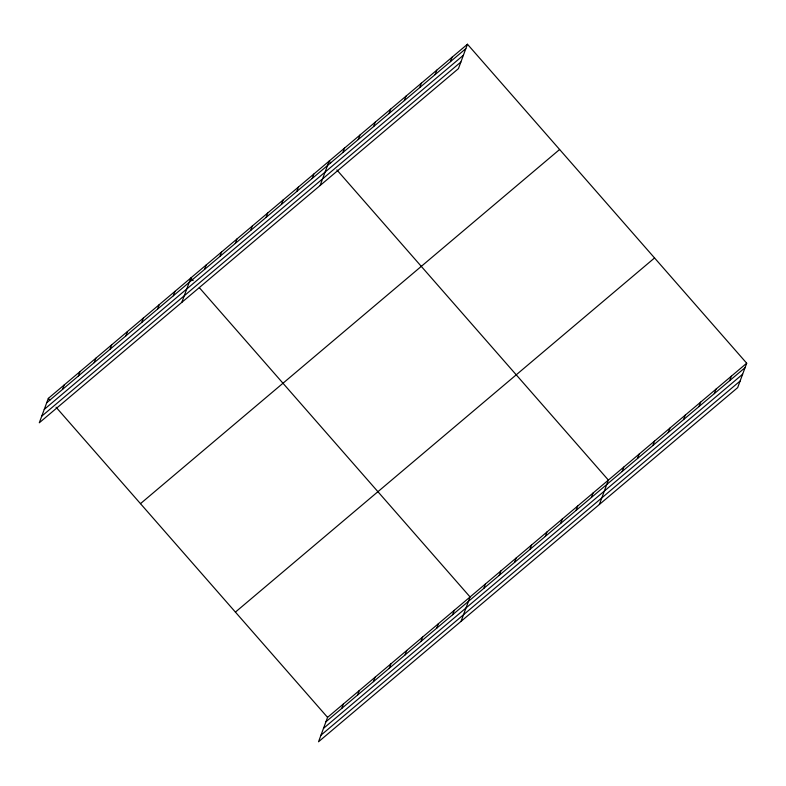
<?xml version="1.0" encoding="UTF-8"?>
<svg xmlns="http://www.w3.org/2000/svg" width="786" height="786" viewBox="0 0 786 786"><rect width="100%" height="100%" fill="white"/><g stroke="black" fill="none" stroke-linecap="round" stroke-linejoin="round"><path stroke-width="1.18" d="M467.464 44.232L48.329 398.374L39.3 422.78L458.435 68.628L467.464 44.232L746.7 363.22L737.671 387.626L318.536 741.768L327.565 717.372L746.7 363.22M62.526 389.414L64.157 385.002M78.364 376.032L79.995 371.621M94.192 362.66L95.823 358.239M110.03 349.279L111.661 344.867M125.858 335.897L127.499 331.486M141.696 322.525L143.327 318.104M157.534 309.144L159.165 304.722M173.362 295.762L174.993 291.351M181.802 302.364L190.831 277.969L193.15 280.622M204.566 269.401L206.197 264.98M219.933 256.413L221.564 252.001M235.299 243.424L236.94 239.013M250.675 230.445L252.306 226.024M266.041 217.457L267.672 213.045M281.408 204.468L283.039 200.057M296.774 191.489L298.405 187.068M312.14 178.501L313.781 174.089M320.118 185.496L329.147 161.101L330.69 162.869M342.883 152.533L344.514 148.112M358.249 139.544L359.88 135.133M373.615 126.556L375.246 122.144M388.982 113.577L390.622 109.156M404.358 100.588L405.989 96.177M419.724 87.6L421.355 83.188M435.09 74.621L436.721 70.2M450.457 61.632L452.088 57.221M341.763 708.402L343.403 703.991M357.601 695.02L359.231 690.609M373.438 681.649L375.069 677.227M389.267 668.267L390.897 663.856M405.104 654.885L406.735 650.474M420.932 641.514L422.573 637.092M436.77 628.132L438.401 623.72M452.608 614.75L454.239 610.339M461.048 621.353L470.067 596.957L199.349 287.696M483.803 588.39L485.443 583.969M499.179 575.401L500.81 570.99M514.545 562.412L516.176 558.001M529.911 549.434L531.542 545.012M545.278 536.445L546.909 532.034M560.644 523.466L562.285 519.045M576.02 510.478L577.651 506.056M591.386 497.489L593.017 493.077M599.364 504.484L608.384 480.089L336.889 169.943M622.119 471.521L623.75 467.11M637.485 458.533L639.126 454.121M652.861 445.554L654.492 441.133M668.228 432.565L669.859 428.154M683.594 419.577L685.225 415.165M698.96 406.598L700.591 402.177M714.327 393.609L715.967 389.198M729.703 380.62L731.334 376.209M46.688 402.796L465.823 48.653M44.252 409.388L463.386 55.246M41.737 416.187L460.871 62.035M140.478 503.649L559.612 149.497M235.417 612.097L654.551 257.955M325.935 721.784L745.069 367.642M323.488 728.376L742.623 374.234M320.983 735.175L740.117 381.023M48.329 398.374L49.872 400.153M56.071 407.227L327.565 717.372"/></g></svg>
